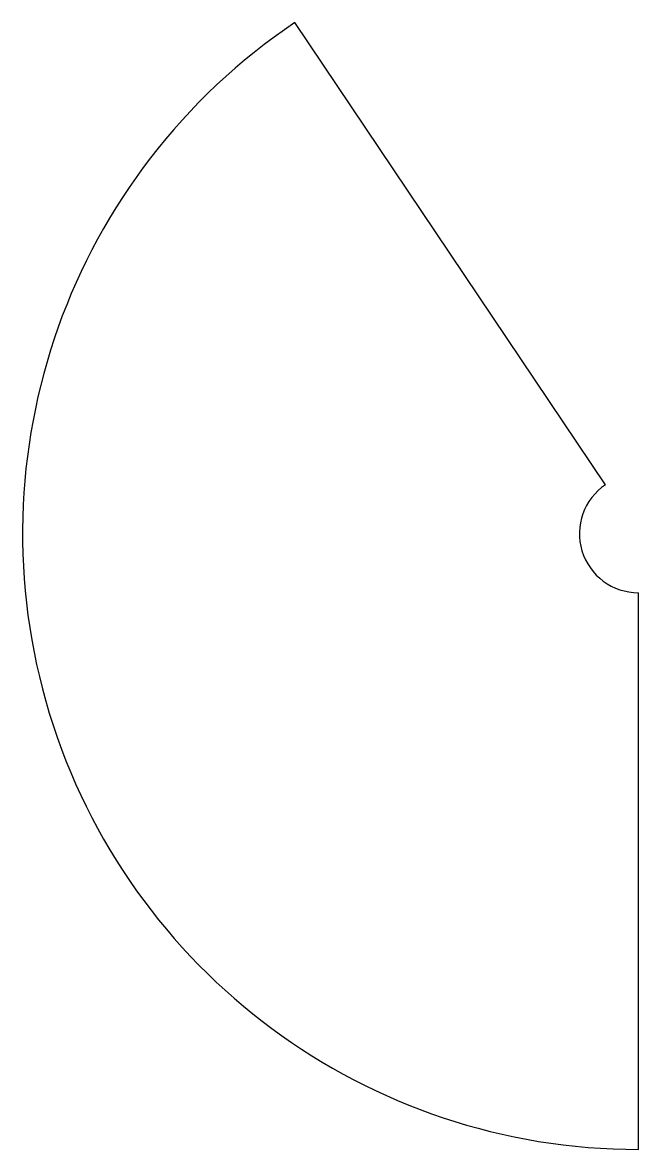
# Model space of a CAD drawing. Header units: millimetres. Extents: x -245 to 0, y -154 to 294.
import ezdxf

# ---------------------------------------------------------------- set-up
doc = ezdxf.new("R2010")
doc.units = ezdxf.units.MM

msp = doc.modelspace()

# ---------------------------------------------------------------- linework, layer by layer
at = {"color": 7, "linetype": 'Continuous', "lineweight": 25}
for p, q in [((-13.08, 110.44), (-136.4, 294)), ((0, -153.61), (0, 67.53))]:
    msp.add_line(p, q, dxfattribs=at)
for radius in [244.59, 23.45]:
    msp.add_arc((0, 90.98), radius, 123.8951, 270, dxfattribs=at)

doc.saveas('drawing.dxf')
